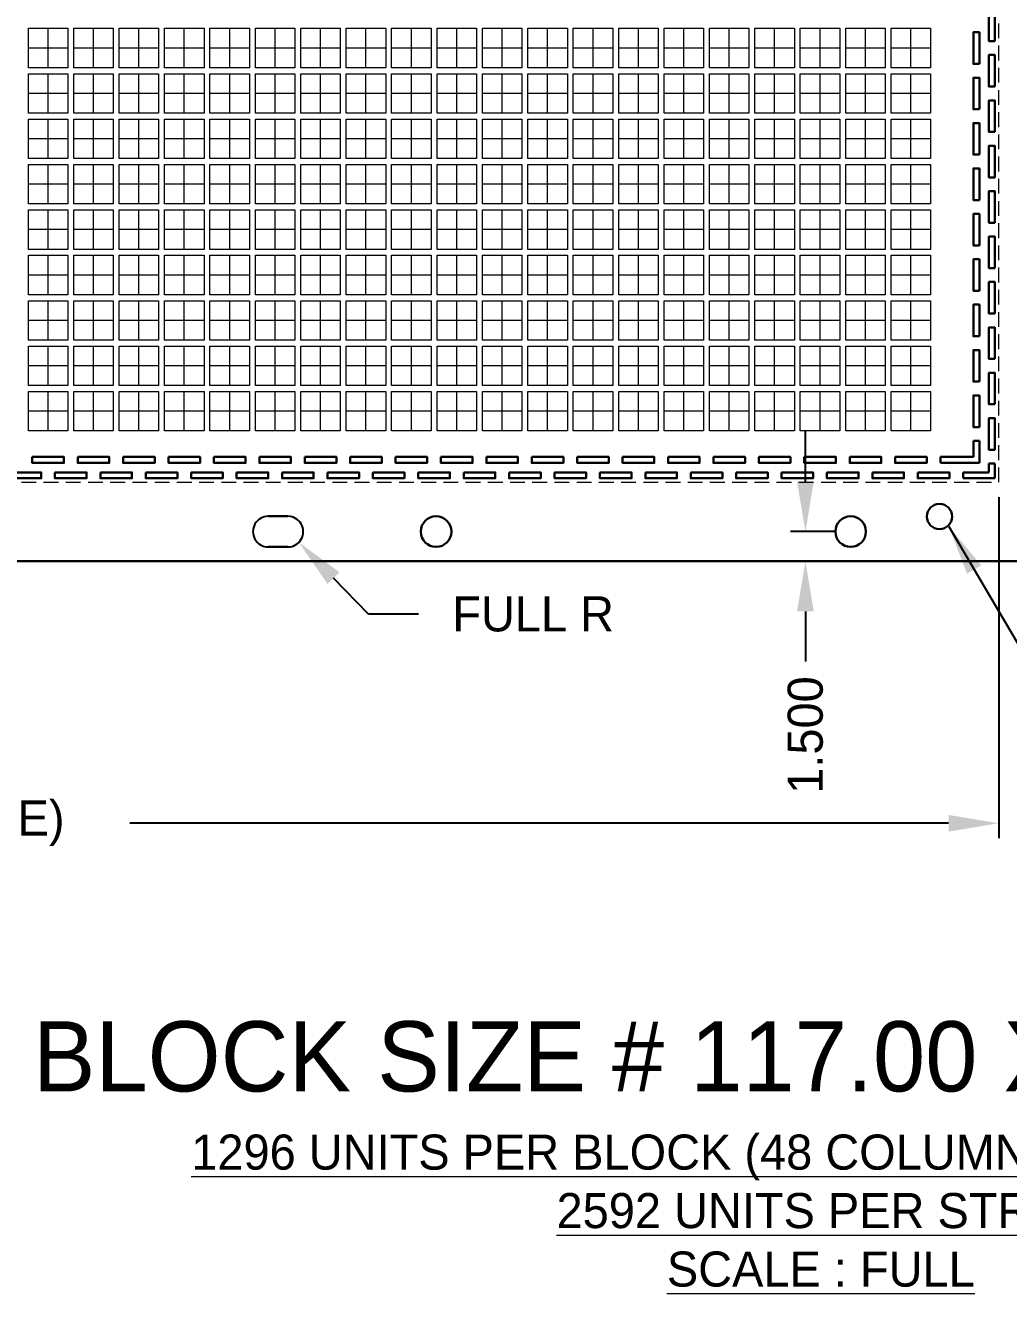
# Model space of a CAD drawing. Extents: x 421 to 684, y -247 to -113.
# Drawn here: x 502.1 to 551.9, y -246.9 to -182.6 of the extents above; entities that cross this region are included whole.
import ezdxf

# ---------------------------------------------------------------- set-up
doc = ezdxf.new("R2010")
doc.units = 0
doc.header["$LTSCALE"] = 3
doc.header["$MEASUREMENT"] = 0
for name, pattern in [('CENTER', [2, 1.25, -0.25, 0.25, -0.25]), ('HIDDEN', [0.375, 0.25, -0.125]), ('PHANTOM', [2.5, 1.25, -0.25, 0.25, -0.25, 0.25, -0.25])]:
    doc.linetypes.add(name, pattern=pattern)
doc.layers.add('5', color=90, linetype='Continuous')
for name, color, linetype, lineweight in [('CLIN', 1, 'CENTER', 15), ('DIM', 4, 'Continuous', 13), ('HIDN', 6, 'HIDDEN', 15), ('OBJ', 3, 'Continuous', 30), ('OBJ1', 7, 'Continuous', 30), ('PHANTOM', 5, 'PHANTOM', 15), ('TEXT', 2, 'Continuous', 20)]:
    doc.layers.add(name, color=color, linetype=linetype, lineweight=lineweight)
doc.dimstyles.new('3DEC X 1', dxfattribs={"dimtxt": 1.778, "dimasz": 2.54, "dimexe": 0.762, "dimexo": 0.762, "dimgap": 0.762, "dimtad": 0, "dimdec": 3, "dimzin": 0, "dimdsep": 46, "dimtxsty": 'Standard', "dimcen": 0, "dimadec": 0, "dimazin": 0, "dimtfac": 1, "dimtdec": 3, "dimtofl": 0, "dimtmove": 0, "dimatfit": 3, "dimfxl": 1, "dimtolj": 1, "dimtzin": 0, "dimarcsym": 0})
doc.dimstyles.new('3DEC X 1 DIA', dxfattribs={"dimtxt": 1.778, "dimasz": 2.54, "dimexe": 0.762, "dimexo": 0.762, "dimgap": 0.762, "dimtad": 0, "dimtoh": 1, "dimdec": 3, "dimzin": 0, "dimdsep": 46, "dimtxsty": 'Standard', "dimcen": 0, "dimadec": 0, "dimazin": 0, "dimtfac": 1, "dimtdec": 3, "dimtofl": 0, "dimtmove": 0, "dimatfit": 3, "dimfxl": 1, "dimtolj": 1, "dimtzin": 0, "dimarcsym": 0})

# ---------------------------------------------------------------- blocks, each defined once
blk = doc.blocks.new('*D14')
at = {"layer": 'Defpoints', "color": 0, "transparency": 16777216}
for p in [(980.465, -297.252), (978.175, -298.752), (980.465, -298.752)]:
    blk.add_point(p, dxfattribs=at)
at = {"layer": 'DIM', "color": 0, "lineweight": -2, "transparency": 16777216}
for p, q in [((978.175, -294.712), (978.175, -292.172)), ((979.703, -297.252), (977.413, -297.252)), ((979.703, -298.752), (977.413, -298.752)), ((978.175, -301.292), (978.175, -303.832))]:
    blk.add_line(p, q, dxfattribs=at)
at = {"layer": 'DIM', "color": 0, "transparency": 16777216}
for points in [[(977.751, -294.712), (978.598, -294.712), (978.175, -297.252)], [(977.751, -301.292), (978.598, -301.292), (978.175, -298.752)]]:
    blk.add_solid(points, dxfattribs=at)
at = {"layer": 'DIM', "color": 0, "transparency": 16777216, "insert": (978.175, -307.558), "char_height": 1.778, "attachment_point": 5, "rotation": 90}
blk.add_mtext('\\A1;1.500', dxfattribs=at)
blk = doc.blocks.new('*D15')
at = {"layer": 'Defpoints', "color": 0, "transparency": 16777216}
for p in [(951.966, -297.231), (952.506, -297.787)]:
    blk.add_point(p, dxfattribs=at)
at = {"layer": 'DIM', "color": 0, "lineweight": -2, "transparency": 16777216}
for p, q in [((956.044, -301.432), (954.275, -299.609)), ((958.584, -301.432), (956.044, -301.432))]:
    blk.add_line(p, q, dxfattribs=at)
at = {"layer": 'DIM', "color": 0, "transparency": 16777216}
blk.add_solid([(954.579, -299.315), (953.971, -299.904), (952.506, -297.787)], dxfattribs=at)
at = {"layer": 'DIM', "color": 0, "transparency": 16777216, "insert": (964.384, -301.432), "char_height": 1.778, "attachment_point": 5}
blk.add_mtext('\\A1;FULL R', dxfattribs=at)
blk = doc.blocks.new('*D18')
at = {"layer": 'Defpoints', "color": 0, "transparency": 16777216}
for p in [(870.965, -294.752), (987.965, -294.752), (987.965, -312.031)]:
    blk.add_point(p, dxfattribs=at)
at = {"layer": 'DIM', "color": 0, "lineweight": -2, "transparency": 16777216}
for p, q in [((870.965, -295.514), (870.965, -312.793)), ((987.965, -295.514), (987.965, -312.793)), ((873.505, -312.031), (912.5, -312.031)), ((985.425, -312.031), (943.954, -312.031))]:
    blk.add_line(p, q, dxfattribs=at)
at = {"layer": 'DIM', "color": 0, "transparency": 16777216}
for points in [[(873.505, -311.607), (873.505, -312.454), (870.965, -312.031)], [(985.425, -311.607), (985.425, -312.454), (987.965, -312.031)]]:
    blk.add_solid(points, dxfattribs=at)
at = {"layer": 'DIM', "color": 0, "transparency": 16777216, "insert": (928.227, -312.031), "char_height": 1.778, "attachment_point": 5}
blk.add_mtext('\\A1;117.000 (BLOCK SIZE)', dxfattribs=at)

msp = doc.modelspace()

# ---------------------------------------------------------------- linework, layer by layer
at = {"layer": '5'}
for centre, start, end in [((514.4129, -208.2671), 89.988554, 270.011446), ((515.4132, -208.2671), 269.988554, 90.011446)]:
    msp.add_arc(centre, 0.7749, start, end, dxfattribs=at)
at = {"layer": 'CLIN'}
for p, q in [((503.2626, -184.7671), (503.2626, -182.7671)), ((505.5626, -184.7671), (505.5626, -182.7671)), ((507.8626, -184.7671), (507.8626, -182.7671)), ((510.1626, -184.7671), (510.1626, -182.7671)), ((512.4626, -184.7671), (512.4626, -182.7671)), ((514.7626, -184.7671), (514.7626, -182.7671)), ((517.0626, -184.7671), (517.0626, -182.7671)), ((519.3626, -184.7671), (519.3626, -182.7671)), ((521.6626, -184.7671), (521.6626, -182.7671)), ((523.9626, -184.7671), (523.9626, -182.7671)), ((526.2626, -184.7671), (526.2626, -182.7671)), ((528.5626, -184.7671), (528.5626, -182.7671)), ((530.8626, -184.7671), (530.8626, -182.7671)), ((533.1626, -184.7671), (533.1626, -182.7671)), ((535.4626, -184.7671), (535.4626, -182.7671)), ((537.7626, -184.7671), (537.7626, -182.7671)), ((540.0626, -184.7671), (540.0626, -182.7671)), ((542.3626, -184.7671), (542.3626, -182.7671)), ((544.6626, -184.7671), (544.6626, -182.7671)), ((546.9626, -184.7671), (546.9626, -182.7671)), ((504.2626, -183.7671), (502.2626, -183.7671)), ((506.5626, -183.7671), (504.5626, -183.7671)), ((508.8626, -183.7671), (506.8626, -183.7671)), ((511.1626, -183.7671), (509.1626, -183.7671)), ((513.4626, -183.7671), (511.4626, -183.7671)), ((515.7626, -183.7671), (513.7626, -183.7671)), ((518.0626, -183.7671), (516.0626, -183.7671)), ((520.3626, -183.7671), (518.3626, -183.7671)), ((522.6626, -183.7671), (520.6626, -183.7671)), ((524.9626, -183.7671), (522.9626, -183.7671)), ((527.2626, -183.7671), (525.2626, -183.7671)), ((529.5626, -183.7671), (527.5626, -183.7671)), ((531.8626, -183.7671), (529.8626, -183.7671)), ((534.1626, -183.7671), (532.1626, -183.7671)), ((536.4626, -183.7671), (534.4626, -183.7671)), ((538.7626, -183.7671), (536.7626, -183.7671)), ((541.0626, -183.7671), (539.0626, -183.7671)), ((543.3626, -183.7671), (541.3626, -183.7671)), ((545.6626, -183.7671), (543.6626, -183.7671)), ((547.9626, -183.7671), (545.9626, -183.7671)), ((503.2626, -187.0671), (503.2626, -185.0671)), ((505.5626, -187.0671), (505.5626, -185.0671)), ((507.8626, -187.0671), (507.8626, -185.0671)), ((510.1626, -187.0671), (510.1626, -185.0671)), ((512.4626, -187.0671), (512.4626, -185.0671)), ((514.7626, -187.0671), (514.7626, -185.0671)), ((517.0626, -187.0671), (517.0626, -185.0671)), ((519.3626, -187.0671), (519.3626, -185.0671)), ((521.6626, -187.0671), (521.6626, -185.0671)), ((523.9626, -187.0671), (523.9626, -185.0671)), ((526.2626, -187.0671), (526.2626, -185.0671)), ((528.5626, -187.0671), (528.5626, -185.0671)), ((530.8626, -187.0671), (530.8626, -185.0671)), ((533.1626, -187.0671), (533.1626, -185.0671)), ((535.4626, -187.0671), (535.4626, -185.0671)), ((537.7626, -187.0671), (537.7626, -185.0671)), ((540.0626, -187.0671), (540.0626, -185.0671)), ((542.3626, -187.0671), (542.3626, -185.0671)), ((544.6626, -187.0671), (544.6626, -185.0671)), ((546.9626, -187.0671), (546.9626, -185.0671)), ((504.2626, -186.0671), (502.2626, -186.0671)), ((506.5626, -186.0671), (504.5626, -186.0671)), ((508.8626, -186.0671), (506.8626, -186.0671)), ((511.1626, -186.0671), (509.1626, -186.0671)), ((513.4626, -186.0671), (511.4626, -186.0671)), ((515.7626, -186.0671), (513.7626, -186.0671)), ((518.0626, -186.0671), (516.0626, -186.0671)), ((520.3626, -186.0671), (518.3626, -186.0671)), ((522.6626, -186.0671), (520.6626, -186.0671)), ((524.9626, -186.0671), (522.9626, -186.0671)), ((527.2626, -186.0671), (525.2626, -186.0671)), ((529.5626, -186.0671), (527.5626, -186.0671)), ((531.8626, -186.0671), (529.8626, -186.0671)), ((534.1626, -186.0671), (532.1626, -186.0671)), ((536.4626, -186.0671), (534.4626, -186.0671)), ((538.7626, -186.0671), (536.7626, -186.0671)), ((541.0626, -186.0671), (539.0626, -186.0671)), ((543.3626, -186.0671), (541.3626, -186.0671)), ((545.6626, -186.0671), (543.6626, -186.0671)), ((547.9626, -186.0671), (545.9626, -186.0671)), ((503.2626, -189.3671), (503.2626, -187.3671)), ((505.5626, -189.3671), (505.5626, -187.3671)), ((507.8626, -189.3671), (507.8626, -187.3671)), ((510.1626, -189.3671), (510.1626, -187.3671)), ((512.4626, -189.3671), (512.4626, -187.3671)), ((514.7626, -189.3671), (514.7626, -187.3671)), ((517.0626, -189.3671), (517.0626, -187.3671)), ((519.3626, -189.3671), (519.3626, -187.3671)), ((521.6626, -189.3671), (521.6626, -187.3671)), ((523.9626, -189.3671), (523.9626, -187.3671)), ((526.2626, -189.3671), (526.2626, -187.3671)), ((528.5626, -189.3671), (528.5626, -187.3671)), ((530.8626, -189.3671), (530.8626, -187.3671)), ((533.1626, -189.3671), (533.1626, -187.3671)), ((535.4626, -189.3671), (535.4626, -187.3671)), ((537.7626, -189.3671), (537.7626, -187.3671)), ((540.0626, -189.3671), (540.0626, -187.3671)), ((542.3626, -189.3671), (542.3626, -187.3671)), ((544.6626, -189.3671), (544.6626, -187.3671)), ((546.9626, -189.3671), (546.9626, -187.3671)), ((504.2626, -188.3671), (502.2626, -188.3671)), ((506.5626, -188.3671), (504.5626, -188.3671)), ((508.8626, -188.3671), (506.8626, -188.3671)), ((511.1626, -188.3671), (509.1626, -188.3671)), ((513.4626, -188.3671), (511.4626, -188.3671)), ((515.7626, -188.3671), (513.7626, -188.3671)), ((518.0626, -188.3671), (516.0626, -188.3671)), ((520.3626, -188.3671), (518.3626, -188.3671)), ((522.6626, -188.3671), (520.6626, -188.3671)), ((524.9626, -188.3671), (522.9626, -188.3671)), ((527.2626, -188.3671), (525.2626, -188.3671)), ((529.5626, -188.3671), (527.5626, -188.3671)), ((531.8626, -188.3671), (529.8626, -188.3671)), ((534.1626, -188.3671), (532.1626, -188.3671)), ((536.4626, -188.3671), (534.4626, -188.3671)), ((538.7626, -188.3671), (536.7626, -188.3671)), ((541.0626, -188.3671), (539.0626, -188.3671)), ((543.3626, -188.3671), (541.3626, -188.3671)), ((545.6626, -188.3671), (543.6626, -188.3671)), ((547.9626, -188.3671), (545.9626, -188.3671)), ((503.2626, -191.6671), (503.2626, -189.6671)), ((505.5626, -191.6671), (505.5626, -189.6671)), ((507.8626, -191.6671), (507.8626, -189.6671)), ((510.1626, -191.6671), (510.1626, -189.6671)), ((512.4626, -191.6671), (512.4626, -189.6671)), ((514.7626, -191.6671), (514.7626, -189.6671)), ((517.0626, -191.6671), (517.0626, -189.6671)), ((519.3626, -191.6671), (519.3626, -189.6671)), ((521.6626, -191.6671), (521.6626, -189.6671)), ((523.9626, -191.6671), (523.9626, -189.6671)), ((526.2626, -191.6671), (526.2626, -189.6671)), ((528.5626, -191.6671), (528.5626, -189.6671)), ((530.8626, -191.6671), (530.8626, -189.6671)), ((533.1626, -191.6671), (533.1626, -189.6671)), ((535.4626, -191.6671), (535.4626, -189.6671)), ((537.7626, -191.6671), (537.7626, -189.6671)), ((540.0626, -191.6671), (540.0626, -189.6671)), ((542.3626, -191.6671), (542.3626, -189.6671)), ((544.6626, -191.6671), (544.6626, -189.6671)), ((546.9626, -191.6671), (546.9626, -189.6671)), ((504.2626, -190.6671), (502.2626, -190.6671)), ((506.5626, -190.6671), (504.5626, -190.6671)), ((508.8626, -190.6671), (506.8626, -190.6671)), ((511.1626, -190.6671), (509.1626, -190.6671)), ((513.4626, -190.6671), (511.4626, -190.6671)), ((515.7626, -190.6671), (513.7626, -190.6671)), ((518.0626, -190.6671), (516.0626, -190.6671)), ((520.3626, -190.6671), (518.3626, -190.6671)), ((522.6626, -190.6671), (520.6626, -190.6671)), ((524.9626, -190.6671), (522.9626, -190.6671)), ((527.2626, -190.6671), (525.2626, -190.6671)), ((529.5626, -190.6671), (527.5626, -190.6671)), ((531.8626, -190.6671), (529.8626, -190.6671)), ((534.1626, -190.6671), (532.1626, -190.6671)), ((536.4626, -190.6671), (534.4626, -190.6671)), ((538.7626, -190.6671), (536.7626, -190.6671)), ((541.0626, -190.6671), (539.0626, -190.6671)), ((543.3626, -190.6671), (541.3626, -190.6671)), ((545.6626, -190.6671), (543.6626, -190.6671)), ((547.9626, -190.6671), (545.9626, -190.6671)), ((503.2626, -193.9671), (503.2626, -191.9671)), ((505.5626, -193.9671), (505.5626, -191.9671)), ((507.8626, -193.9671), (507.8626, -191.9671)), ((510.1626, -193.9671), (510.1626, -191.9671)), ((512.4626, -193.9671), (512.4626, -191.9671)), ((514.7626, -193.9671), (514.7626, -191.9671)), ((517.0626, -193.9671), (517.0626, -191.9671)), ((519.3626, -193.9671), (519.3626, -191.9671)), ((521.6626, -193.9671), (521.6626, -191.9671)), ((523.9626, -193.9671), (523.9626, -191.9671)), ((526.2626, -193.9671), (526.2626, -191.9671)), ((528.5626, -193.9671), (528.5626, -191.9671)), ((530.8626, -193.9671), (530.8626, -191.9671)), ((533.1626, -193.9671), (533.1626, -191.9671)), ((535.4626, -193.9671), (535.4626, -191.9671)), ((537.7626, -193.9671), (537.7626, -191.9671)), ((540.0626, -193.9671), (540.0626, -191.9671)), ((542.3626, -193.9671), (542.3626, -191.9671)), ((544.6626, -193.9671), (544.6626, -191.9671)), ((546.9626, -193.9671), (546.9626, -191.9671)), ((504.2626, -192.9671), (502.2626, -192.9671)), ((506.5626, -192.9671), (504.5626, -192.9671)), ((508.8626, -192.9671), (506.8626, -192.9671)), ((511.1626, -192.9671), (509.1626, -192.9671)), ((513.4626, -192.9671), (511.4626, -192.9671)), ((515.7626, -192.9671), (513.7626, -192.9671)), ((518.0626, -192.9671), (516.0626, -192.9671)), ((520.3626, -192.9671), (518.3626, -192.9671)), ((522.6626, -192.9671), (520.6626, -192.9671)), ((524.9626, -192.9671), (522.9626, -192.9671)), ((527.2626, -192.9671), (525.2626, -192.9671)), ((529.5626, -192.9671), (527.5626, -192.9671)), ((531.8626, -192.9671), (529.8626, -192.9671)), ((534.1626, -192.9671), (532.1626, -192.9671)), ((536.4626, -192.9671), (534.4626, -192.9671)), ((538.7626, -192.9671), (536.7626, -192.9671)), ((541.0626, -192.9671), (539.0626, -192.9671)), ((543.3626, -192.9671), (541.3626, -192.9671)), ((545.6626, -192.9671), (543.6626, -192.9671)), ((547.9626, -192.9671), (545.9626, -192.9671)), ((503.2626, -196.2671), (503.2626, -194.2671)), ((505.5626, -196.2671), (505.5626, -194.2671)), ((507.8626, -196.2671), (507.8626, -194.2671)), ((510.1626, -196.2671), (510.1626, -194.2671)), ((512.4626, -196.2671), (512.4626, -194.2671)), ((514.7626, -196.2671), (514.7626, -194.2671)), ((517.0626, -196.2671), (517.0626, -194.2671)), ((519.3626, -196.2671), (519.3626, -194.2671)), ((521.6626, -196.2671), (521.6626, -194.2671)), ((523.9626, -196.2671), (523.9626, -194.2671)), ((526.2626, -196.2671), (526.2626, -194.2671)), ((528.5626, -196.2671), (528.5626, -194.2671)), ((530.8626, -196.2671), (530.8626, -194.2671)), ((533.1626, -196.2671), (533.1626, -194.2671)), ((535.4626, -196.2671), (535.4626, -194.2671)), ((537.7626, -196.2671), (537.7626, -194.2671)), ((540.0626, -196.2671), (540.0626, -194.2671)), ((542.3626, -196.2671), (542.3626, -194.2671)), ((544.6626, -196.2671), (544.6626, -194.2671)), ((546.9626, -196.2671), (546.9626, -194.2671)), ((504.2626, -195.2671), (502.2626, -195.2671)), ((506.5626, -195.2671), (504.5626, -195.2671)), ((508.8626, -195.2671), (506.8626, -195.2671)), ((511.1626, -195.2671), (509.1626, -195.2671)), ((513.4626, -195.2671), (511.4626, -195.2671)), ((515.7626, -195.2671), (513.7626, -195.2671)), ((518.0626, -195.2671), (516.0626, -195.2671)), ((520.3626, -195.2671), (518.3626, -195.2671)), ((522.6626, -195.2671), (520.6626, -195.2671)), ((524.9626, -195.2671), (522.9626, -195.2671)), ((527.2626, -195.2671), (525.2626, -195.2671)), ((529.5626, -195.2671), (527.5626, -195.2671)), ((531.8626, -195.2671), (529.8626, -195.2671)), ((534.1626, -195.2671), (532.1626, -195.2671)), ((536.4626, -195.2671), (534.4626, -195.2671)), ((538.7626, -195.2671), (536.7626, -195.2671)), ((541.0626, -195.2671), (539.0626, -195.2671)), ((543.3626, -195.2671), (541.3626, -195.2671)), ((545.6626, -195.2671), (543.6626, -195.2671)), ((547.9626, -195.2671), (545.9626, -195.2671)), ((503.2626, -198.5671), (503.2626, -196.5671)), ((505.5626, -198.5671), (505.5626, -196.5671)), ((507.8626, -198.5671), (507.8626, -196.5671)), ((510.1626, -198.5671), (510.1626, -196.5671)), ((512.4626, -198.5671), (512.4626, -196.5671)), ((514.7626, -198.5671), (514.7626, -196.5671)), ((517.0626, -198.5671), (517.0626, -196.5671)), ((519.3626, -198.5671), (519.3626, -196.5671)), ((521.6626, -198.5671), (521.6626, -196.5671)), ((523.9626, -198.5671), (523.9626, -196.5671)), ((526.2626, -198.5671), (526.2626, -196.5671)), ((528.5626, -198.5671), (528.5626, -196.5671)), ((530.8626, -198.5671), (530.8626, -196.5671)), ((533.1626, -198.5671), (533.1626, -196.5671)), ((535.4626, -198.5671), (535.4626, -196.5671)), ((537.7626, -198.5671), (537.7626, -196.5671)), ((540.0626, -198.5671), (540.0626, -196.5671)), ((542.3626, -198.5671), (542.3626, -196.5671)), ((544.6626, -198.5671), (544.6626, -196.5671)), ((546.9626, -198.5671), (546.9626, -196.5671)), ((504.2626, -197.5671), (502.2626, -197.5671)), ((506.5626, -197.5671), (504.5626, -197.5671)), ((508.8626, -197.5671), (506.8626, -197.5671)), ((511.1626, -197.5671), (509.1626, -197.5671)), ((513.4626, -197.5671), (511.4626, -197.5671)), ((515.7626, -197.5671), (513.7626, -197.5671)), ((518.0626, -197.5671), (516.0626, -197.5671)), ((520.3626, -197.5671), (518.3626, -197.5671)), ((522.6626, -197.5671), (520.6626, -197.5671)), ((524.9626, -197.5671), (522.9626, -197.5671)), ((527.2626, -197.5671), (525.2626, -197.5671)), ((529.5626, -197.5671), (527.5626, -197.5671)), ((531.8626, -197.5671), (529.8626, -197.5671)), ((534.1626, -197.5671), (532.1626, -197.5671)), ((536.4626, -197.5671), (534.4626, -197.5671)), ((538.7626, -197.5671), (536.7626, -197.5671)), ((541.0626, -197.5671), (539.0626, -197.5671)), ((543.3626, -197.5671), (541.3626, -197.5671)), ((545.6626, -197.5671), (543.6626, -197.5671)), ((547.9626, -197.5671), (545.9626, -197.5671)), ((503.2626, -200.8671), (503.2626, -198.8671)), ((505.5626, -200.8671), (505.5626, -198.8671)), ((507.8626, -200.8671), (507.8626, -198.8671)), ((510.1626, -200.8671), (510.1626, -198.8671)), ((512.4626, -200.8671), (512.4626, -198.8671)), ((514.7626, -200.8671), (514.7626, -198.8671)), ((517.0626, -200.8671), (517.0626, -198.8671)), ((519.3626, -200.8671), (519.3626, -198.8671)), ((521.6626, -200.8671), (521.6626, -198.8671)), ((523.9626, -200.8671), (523.9626, -198.8671)), ((526.2626, -200.8671), (526.2626, -198.8671)), ((528.5626, -200.8671), (528.5626, -198.8671)), ((530.8626, -200.8671), (530.8626, -198.8671)), ((533.1626, -200.8671), (533.1626, -198.8671)), ((535.4626, -200.8671), (535.4626, -198.8671)), ((537.7626, -200.8671), (537.7626, -198.8671)), ((540.0626, -200.8671), (540.0626, -198.8671)), ((542.3626, -200.8671), (542.3626, -198.8671)), ((544.6626, -200.8671), (544.6626, -198.8671)), ((546.9626, -200.8671), (546.9626, -198.8671)), ((504.2626, -199.8671), (502.2626, -199.8671)), ((506.5626, -199.8671), (504.5626, -199.8671)), ((508.8626, -199.8671), (506.8626, -199.8671)), ((511.1626, -199.8671), (509.1626, -199.8671)), ((513.4626, -199.8671), (511.4626, -199.8671)), ((515.7626, -199.8671), (513.7626, -199.8671)), ((518.0626, -199.8671), (516.0626, -199.8671)), ((520.3626, -199.8671), (518.3626, -199.8671)), ((522.6626, -199.8671), (520.6626, -199.8671)), ((524.9626, -199.8671), (522.9626, -199.8671)), ((527.2626, -199.8671), (525.2626, -199.8671)), ((529.5626, -199.8671), (527.5626, -199.8671)), ((531.8626, -199.8671), (529.8626, -199.8671)), ((534.1626, -199.8671), (532.1626, -199.8671)), ((536.4626, -199.8671), (534.4626, -199.8671)), ((538.7626, -199.8671), (536.7626, -199.8671)), ((541.0626, -199.8671), (539.0626, -199.8671)), ((543.3626, -199.8671), (541.3626, -199.8671)), ((545.6626, -199.8671), (543.6626, -199.8671)), ((547.9626, -199.8671), (545.9626, -199.8671)), ((503.2626, -203.1671), (503.2626, -201.1671)), ((505.5626, -203.1671), (505.5626, -201.1671)), ((507.8626, -203.1671), (507.8626, -201.1671)), ((510.1626, -203.1671), (510.1626, -201.1671)), ((512.4626, -203.1671), (512.4626, -201.1671)), ((514.7626, -203.1671), (514.7626, -201.1671)), ((517.0626, -203.1671), (517.0626, -201.1671)), ((519.3626, -203.1671), (519.3626, -201.1671)), ((521.6626, -203.1671), (521.6626, -201.1671)), ((523.9626, -203.1671), (523.9626, -201.1671)), ((526.2626, -203.1671), (526.2626, -201.1671)), ((528.5626, -203.1671), (528.5626, -201.1671)), ((530.8626, -203.1671), (530.8626, -201.1671)), ((533.1626, -203.1671), (533.1626, -201.1671)), ((535.4626, -203.1671), (535.4626, -201.1671)), ((537.7626, -203.1671), (537.7626, -201.1671)), ((540.0626, -203.1671), (540.0626, -201.1671)), ((542.3626, -203.1671), (542.3626, -201.1671)), ((544.6626, -203.1671), (544.6626, -201.1671)), ((546.9626, -203.1671), (546.9626, -201.1671)), ((504.2626, -202.1671), (502.2626, -202.1671)), ((506.5626, -202.1671), (504.5626, -202.1671)), ((508.8626, -202.1671), (506.8626, -202.1671)), ((511.1626, -202.1671), (509.1626, -202.1671)), ((513.4626, -202.1671), (511.4626, -202.1671)), ((515.7626, -202.1671), (513.7626, -202.1671)), ((518.0626, -202.1671), (516.0626, -202.1671)), ((520.3626, -202.1671), (518.3626, -202.1671)), ((522.6626, -202.1671), (520.6626, -202.1671)), ((524.9626, -202.1671), (522.9626, -202.1671)), ((527.2626, -202.1671), (525.2626, -202.1671)), ((529.5626, -202.1671), (527.5626, -202.1671)), ((531.8626, -202.1671), (529.8626, -202.1671)), ((534.1626, -202.1671), (532.1626, -202.1671)), ((536.4626, -202.1671), (534.4626, -202.1671)), ((538.7626, -202.1671), (536.7626, -202.1671)), ((541.0626, -202.1671), (539.0626, -202.1671)), ((543.3626, -202.1671), (541.3626, -202.1671)), ((545.6626, -202.1671), (543.6626, -202.1671)), ((547.9626, -202.1671), (545.9626, -202.1671))]:
    msp.add_line(p, q, dxfattribs=at)
at = {"layer": 'HIDN'}
msp.add_lwpolyline([(551.4126, -138.7671), (434.4126, -138.7671), (434.4126, -205.7671), (551.4126, -205.7671)], close=True, dxfattribs=at)
at = {"layer": 'OBJ'}
for p, q in [((514.4131, -207.4921), (515.4131, -207.4921)), ((514.4131, -209.0421), (515.4131, -209.042)), ((670.9126, -209.7671), (434.9126, -209.7671))]:
    msp.add_line(p, q, dxfattribs=at)
for centre, radius in [((548.4126, -207.5021), 0.635), ((522.9126, -208.2671), 0.775), ((543.9126, -208.2671), 0.775)]:
    msp.add_circle(centre, radius, dxfattribs=at)
at = {"layer": 'OBJ1'}
for p, q in [((550.1306, -204.4851), (550.1306, -203.6671)), ((550.1306, -203.6671), (550.4306, -203.6671)), ((550.4306, -203.6671), (550.4306, -204.7851)), ((548.4626, -204.4851), (550.1306, -204.4851)), ((548.4626, -204.7851), (548.4626, -204.4851)), ((550.4306, -204.7851), (548.4626, -204.7851)), ((550.9126, -205.2671), (550.9126, -204.8171)), ((550.9126, -204.8171), (551.2126, -204.8171)), ((551.2126, -204.8171), (551.2126, -205.5671)), ((549.6126, -205.2671), (550.9126, -205.2671)), ((549.6126, -205.5671), (549.6126, -205.2671)), ((551.2126, -205.5671), (549.6126, -205.5671))]:
    msp.add_line(p, q, dxfattribs=at)
for points in [[(551.2126, -183.4171), (550.9126, -183.4171), (550.9126, -181.8171), (551.2126, -181.8171)], [(550.4306, -184.5671), (550.1306, -184.5671), (550.1306, -182.9671), (550.4306, -182.9671)], [(551.2126, -185.7171), (550.9126, -185.7171), (550.9126, -184.1171), (551.2126, -184.1171)], [(550.4306, -186.8671), (550.1306, -186.8671), (550.1306, -185.2671), (550.4306, -185.2671)], [(551.2126, -188.0171), (550.9126, -188.0171), (550.9126, -186.4171), (551.2126, -186.4171)], [(550.4306, -189.1671), (550.1306, -189.1671), (550.1306, -187.5671), (550.4306, -187.5671)], [(551.2126, -190.3171), (550.9126, -190.3171), (550.9126, -188.7171), (551.2126, -188.7171)], [(550.4306, -191.4671), (550.1306, -191.4671), (550.1306, -189.8671), (550.4306, -189.8671)], [(551.2126, -192.6171), (550.9126, -192.6171), (550.9126, -191.0171), (551.2126, -191.0171)], [(550.4306, -193.7671), (550.1306, -193.7671), (550.1306, -192.1671), (550.4306, -192.1671)], [(551.2126, -194.9171), (550.9126, -194.9171), (550.9126, -193.3171), (551.2126, -193.3171)], [(550.4306, -196.0671), (550.1306, -196.0671), (550.1306, -194.4671), (550.4306, -194.4671)], [(551.2126, -197.2171), (550.9126, -197.2171), (550.9126, -195.6171), (551.2126, -195.6171)], [(550.4306, -198.3671), (550.1306, -198.3671), (550.1306, -196.7671), (550.4306, -196.7671)], [(551.2126, -199.5171), (550.9126, -199.5171), (550.9126, -197.9171), (551.2126, -197.9171)], [(550.4306, -200.6671), (550.1306, -200.6671), (550.1306, -199.0671), (550.4306, -199.0671)], [(551.2126, -201.8171), (550.9126, -201.8171), (550.9126, -200.2171), (551.2126, -200.2171)], [(550.4306, -202.9671), (550.1306, -202.9671), (550.1306, -201.3671), (550.4306, -201.3671)], [(551.2126, -204.1171), (550.9126, -204.1171), (550.9126, -202.5171), (551.2126, -202.5171)], [(502.4626, -204.4851), (504.0626, -204.4851), (504.0626, -204.7851), (502.4626, -204.7851)], [(504.7626, -204.4851), (506.3626, -204.4851), (506.3626, -204.7851), (504.7626, -204.7851)], [(507.0626, -204.4851), (508.6626, -204.4851), (508.6626, -204.7851), (507.0626, -204.7851)], [(509.3626, -204.4851), (510.9626, -204.4851), (510.9626, -204.7851), (509.3626, -204.7851)], [(511.6626, -204.4851), (513.2626, -204.4851), (513.2626, -204.7851), (511.6626, -204.7851)], [(513.9626, -204.4851), (515.5626, -204.4851), (515.5626, -204.7851), (513.9626, -204.7851)], [(516.2626, -204.4851), (517.8626, -204.4851), (517.8626, -204.7851), (516.2626, -204.7851)], [(518.5626, -204.4851), (520.1626, -204.4851), (520.1626, -204.7851), (518.5626, -204.7851)], [(520.8626, -204.4851), (522.4626, -204.4851), (522.4626, -204.7851), (520.8626, -204.7851)], [(523.1626, -204.4851), (524.7626, -204.4851), (524.7626, -204.7851), (523.1626, -204.7851)], [(525.4626, -204.4851), (527.0626, -204.4851), (527.0626, -204.7851), (525.4626, -204.7851)], [(527.7626, -204.4851), (529.3626, -204.4851), (529.3626, -204.7851), (527.7626, -204.7851)], [(530.0626, -204.4851), (531.6626, -204.4851), (531.6626, -204.7851), (530.0626, -204.7851)], [(532.3626, -204.4851), (533.9626, -204.4851), (533.9626, -204.7851), (532.3626, -204.7851)], [(534.6626, -204.4851), (536.2626, -204.4851), (536.2626, -204.7851), (534.6626, -204.7851)], [(536.9626, -204.4851), (538.5626, -204.4851), (538.5626, -204.7851), (536.9626, -204.7851)], [(539.2626, -204.4851), (540.8626, -204.4851), (540.8626, -204.7851), (539.2626, -204.7851)], [(541.5626, -204.4851), (543.1626, -204.4851), (543.1626, -204.7851), (541.5626, -204.7851)], [(543.8626, -204.4851), (545.4626, -204.4851), (545.4626, -204.7851), (543.8626, -204.7851)], [(546.1626, -204.4851), (547.7626, -204.4851), (547.7626, -204.7851), (546.1626, -204.7851)], [(501.3126, -205.2671), (502.9126, -205.2671), (502.9126, -205.5671), (501.3126, -205.5671)], [(503.6126, -205.2671), (505.2126, -205.2671), (505.2126, -205.5671), (503.6126, -205.5671)], [(505.9126, -205.2671), (507.5126, -205.2671), (507.5126, -205.5671), (505.9126, -205.5671)], [(508.2126, -205.2671), (509.8126, -205.2671), (509.8126, -205.5671), (508.2126, -205.5671)], [(510.5126, -205.2671), (512.1126, -205.2671), (512.1126, -205.5671), (510.5126, -205.5671)], [(512.8126, -205.2671), (514.4126, -205.2671), (514.4126, -205.5671), (512.8126, -205.5671)], [(515.1126, -205.2671), (516.7126, -205.2671), (516.7126, -205.5671), (515.1126, -205.5671)], [(517.4126, -205.2671), (519.0126, -205.2671), (519.0126, -205.5671), (517.4126, -205.5671)], [(519.7126, -205.2671), (521.3126, -205.2671), (521.3126, -205.5671), (519.7126, -205.5671)], [(522.0126, -205.2671), (523.6126, -205.2671), (523.6126, -205.5671), (522.0126, -205.5671)], [(524.3126, -205.2671), (525.9126, -205.2671), (525.9126, -205.5671), (524.3126, -205.5671)], [(526.6126, -205.2671), (528.2126, -205.2671), (528.2126, -205.5671), (526.6126, -205.5671)], [(528.9126, -205.2671), (530.5126, -205.2671), (530.5126, -205.5671), (528.9126, -205.5671)], [(531.2126, -205.2671), (532.8126, -205.2671), (532.8126, -205.5671), (531.2126, -205.5671)], [(533.5126, -205.2671), (535.1126, -205.2671), (535.1126, -205.5671), (533.5126, -205.5671)], [(535.8126, -205.2671), (537.4126, -205.2671), (537.4126, -205.5671), (535.8126, -205.5671)], [(538.1126, -205.2671), (539.7126, -205.2671), (539.7126, -205.5671), (538.1126, -205.5671)], [(540.4126, -205.2671), (542.0126, -205.2671), (542.0126, -205.5671), (540.4126, -205.5671)], [(542.7126, -205.2671), (544.3126, -205.2671), (544.3126, -205.5671), (542.7126, -205.5671)], [(545.0126, -205.2671), (546.6126, -205.2671), (546.6126, -205.5671), (545.0126, -205.5671)], [(547.3126, -205.2671), (548.9126, -205.2671), (548.9126, -205.5671), (547.3126, -205.5671)]]:
    msp.add_lwpolyline(points, close=True, dxfattribs=at)
at = {"layer": 'PHANTOM'}
for points in [[(504.2626, -184.7671), (502.2626, -184.7671), (502.2626, -182.7671), (504.2626, -182.7671)], [(506.5626, -184.7671), (504.5626, -184.7671), (504.5626, -182.7671), (506.5626, -182.7671)], [(508.8626, -184.7671), (506.8626, -184.7671), (506.8626, -182.7671), (508.8626, -182.7671)], [(511.1626, -184.7671), (509.1626, -184.7671), (509.1626, -182.7671), (511.1626, -182.7671)], [(513.4626, -184.7671), (511.4626, -184.7671), (511.4626, -182.7671), (513.4626, -182.7671)], [(515.7626, -184.7671), (513.7626, -184.7671), (513.7626, -182.7671), (515.7626, -182.7671)], [(518.0626, -184.7671), (516.0626, -184.7671), (516.0626, -182.7671), (518.0626, -182.7671)], [(520.3626, -184.7671), (518.3626, -184.7671), (518.3626, -182.7671), (520.3626, -182.7671)], [(522.6626, -184.7671), (520.6626, -184.7671), (520.6626, -182.7671), (522.6626, -182.7671)], [(524.9626, -184.7671), (522.9626, -184.7671), (522.9626, -182.7671), (524.9626, -182.7671)], [(527.2626, -184.7671), (525.2626, -184.7671), (525.2626, -182.7671), (527.2626, -182.7671)], [(529.5626, -184.7671), (527.5626, -184.7671), (527.5626, -182.7671), (529.5626, -182.7671)], [(531.8626, -184.7671), (529.8626, -184.7671), (529.8626, -182.7671), (531.8626, -182.7671)], [(534.1626, -184.7671), (532.1626, -184.7671), (532.1626, -182.7671), (534.1626, -182.7671)], [(536.4626, -184.7671), (534.4626, -184.7671), (534.4626, -182.7671), (536.4626, -182.7671)], [(538.7626, -184.7671), (536.7626, -184.7671), (536.7626, -182.7671), (538.7626, -182.7671)], [(541.0626, -184.7671), (539.0626, -184.7671), (539.0626, -182.7671), (541.0626, -182.7671)], [(543.3626, -184.7671), (541.3626, -184.7671), (541.3626, -182.7671), (543.3626, -182.7671)], [(545.6626, -184.7671), (543.6626, -184.7671), (543.6626, -182.7671), (545.6626, -182.7671)], [(547.9626, -184.7671), (545.9626, -184.7671), (545.9626, -182.7671), (547.9626, -182.7671)], [(504.2626, -187.0671), (502.2626, -187.0671), (502.2626, -185.0671), (504.2626, -185.0671)], [(506.5626, -187.0671), (504.5626, -187.0671), (504.5626, -185.0671), (506.5626, -185.0671)], [(508.8626, -187.0671), (506.8626, -187.0671), (506.8626, -185.0671), (508.8626, -185.0671)], [(511.1626, -187.0671), (509.1626, -187.0671), (509.1626, -185.0671), (511.1626, -185.0671)], [(513.4626, -187.0671), (511.4626, -187.0671), (511.4626, -185.0671), (513.4626, -185.0671)], [(515.7626, -187.0671), (513.7626, -187.0671), (513.7626, -185.0671), (515.7626, -185.0671)], [(518.0626, -187.0671), (516.0626, -187.0671), (516.0626, -185.0671), (518.0626, -185.0671)], [(520.3626, -187.0671), (518.3626, -187.0671), (518.3626, -185.0671), (520.3626, -185.0671)], [(522.6626, -187.0671), (520.6626, -187.0671), (520.6626, -185.0671), (522.6626, -185.0671)], [(524.9626, -187.0671), (522.9626, -187.0671), (522.9626, -185.0671), (524.9626, -185.0671)], [(527.2626, -187.0671), (525.2626, -187.0671), (525.2626, -185.0671), (527.2626, -185.0671)], [(529.5626, -187.0671), (527.5626, -187.0671), (527.5626, -185.0671), (529.5626, -185.0671)], [(531.8626, -187.0671), (529.8626, -187.0671), (529.8626, -185.0671), (531.8626, -185.0671)], [(534.1626, -187.0671), (532.1626, -187.0671), (532.1626, -185.0671), (534.1626, -185.0671)], [(536.4626, -187.0671), (534.4626, -187.0671), (534.4626, -185.0671), (536.4626, -185.0671)], [(538.7626, -187.0671), (536.7626, -187.0671), (536.7626, -185.0671), (538.7626, -185.0671)], [(541.0626, -187.0671), (539.0626, -187.0671), (539.0626, -185.0671), (541.0626, -185.0671)], [(543.3626, -187.0671), (541.3626, -187.0671), (541.3626, -185.0671), (543.3626, -185.0671)], [(545.6626, -187.0671), (543.6626, -187.0671), (543.6626, -185.0671), (545.6626, -185.0671)], [(547.9626, -187.0671), (545.9626, -187.0671), (545.9626, -185.0671), (547.9626, -185.0671)], [(504.2626, -189.3671), (502.2626, -189.3671), (502.2626, -187.3671), (504.2626, -187.3671)], [(506.5626, -189.3671), (504.5626, -189.3671), (504.5626, -187.3671), (506.5626, -187.3671)], [(508.8626, -189.3671), (506.8626, -189.3671), (506.8626, -187.3671), (508.8626, -187.3671)], [(511.1626, -189.3671), (509.1626, -189.3671), (509.1626, -187.3671), (511.1626, -187.3671)], [(513.4626, -189.3671), (511.4626, -189.3671), (511.4626, -187.3671), (513.4626, -187.3671)], [(515.7626, -189.3671), (513.7626, -189.3671), (513.7626, -187.3671), (515.7626, -187.3671)], [(518.0626, -189.3671), (516.0626, -189.3671), (516.0626, -187.3671), (518.0626, -187.3671)], [(520.3626, -189.3671), (518.3626, -189.3671), (518.3626, -187.3671), (520.3626, -187.3671)], [(522.6626, -189.3671), (520.6626, -189.3671), (520.6626, -187.3671), (522.6626, -187.3671)], [(524.9626, -189.3671), (522.9626, -189.3671), (522.9626, -187.3671), (524.9626, -187.3671)], [(527.2626, -189.3671), (525.2626, -189.3671), (525.2626, -187.3671), (527.2626, -187.3671)], [(529.5626, -189.3671), (527.5626, -189.3671), (527.5626, -187.3671), (529.5626, -187.3671)], [(531.8626, -189.3671), (529.8626, -189.3671), (529.8626, -187.3671), (531.8626, -187.3671)], [(534.1626, -189.3671), (532.1626, -189.3671), (532.1626, -187.3671), (534.1626, -187.3671)], [(536.4626, -189.3671), (534.4626, -189.3671), (534.4626, -187.3671), (536.4626, -187.3671)], [(538.7626, -189.3671), (536.7626, -189.3671), (536.7626, -187.3671), (538.7626, -187.3671)], [(541.0626, -189.3671), (539.0626, -189.3671), (539.0626, -187.3671), (541.0626, -187.3671)], [(543.3626, -189.3671), (541.3626, -189.3671), (541.3626, -187.3671), (543.3626, -187.3671)], [(545.6626, -189.3671), (543.6626, -189.3671), (543.6626, -187.3671), (545.6626, -187.3671)], [(547.9626, -189.3671), (545.9626, -189.3671), (545.9626, -187.3671), (547.9626, -187.3671)], [(504.2626, -191.6671), (502.2626, -191.6671), (502.2626, -189.6671), (504.2626, -189.6671)], [(506.5626, -191.6671), (504.5626, -191.6671), (504.5626, -189.6671), (506.5626, -189.6671)], [(508.8626, -191.6671), (506.8626, -191.6671), (506.8626, -189.6671), (508.8626, -189.6671)], [(511.1626, -191.6671), (509.1626, -191.6671), (509.1626, -189.6671), (511.1626, -189.6671)], [(513.4626, -191.6671), (511.4626, -191.6671), (511.4626, -189.6671), (513.4626, -189.6671)], [(515.7626, -191.6671), (513.7626, -191.6671), (513.7626, -189.6671), (515.7626, -189.6671)], [(518.0626, -191.6671), (516.0626, -191.6671), (516.0626, -189.6671), (518.0626, -189.6671)], [(520.3626, -191.6671), (518.3626, -191.6671), (518.3626, -189.6671), (520.3626, -189.6671)], [(522.6626, -191.6671), (520.6626, -191.6671), (520.6626, -189.6671), (522.6626, -189.6671)], [(524.9626, -191.6671), (522.9626, -191.6671), (522.9626, -189.6671), (524.9626, -189.6671)], [(527.2626, -191.6671), (525.2626, -191.6671), (525.2626, -189.6671), (527.2626, -189.6671)], [(529.5626, -191.6671), (527.5626, -191.6671), (527.5626, -189.6671), (529.5626, -189.6671)], [(531.8626, -191.6671), (529.8626, -191.6671), (529.8626, -189.6671), (531.8626, -189.6671)], [(534.1626, -191.6671), (532.1626, -191.6671), (532.1626, -189.6671), (534.1626, -189.6671)], [(536.4626, -191.6671), (534.4626, -191.6671), (534.4626, -189.6671), (536.4626, -189.6671)], [(538.7626, -191.6671), (536.7626, -191.6671), (536.7626, -189.6671), (538.7626, -189.6671)], [(541.0626, -191.6671), (539.0626, -191.6671), (539.0626, -189.6671), (541.0626, -189.6671)], [(543.3626, -191.6671), (541.3626, -191.6671), (541.3626, -189.6671), (543.3626, -189.6671)], [(545.6626, -191.6671), (543.6626, -191.6671), (543.6626, -189.6671), (545.6626, -189.6671)], [(547.9626, -191.6671), (545.9626, -191.6671), (545.9626, -189.6671), (547.9626, -189.6671)], [(504.2626, -193.9671), (502.2626, -193.9671), (502.2626, -191.9671), (504.2626, -191.9671)], [(506.5626, -193.9671), (504.5626, -193.9671), (504.5626, -191.9671), (506.5626, -191.9671)], [(508.8626, -193.9671), (506.8626, -193.9671), (506.8626, -191.9671), (508.8626, -191.9671)], [(511.1626, -193.9671), (509.1626, -193.9671), (509.1626, -191.9671), (511.1626, -191.9671)], [(513.4626, -193.9671), (511.4626, -193.9671), (511.4626, -191.9671), (513.4626, -191.9671)], [(515.7626, -193.9671), (513.7626, -193.9671), (513.7626, -191.9671), (515.7626, -191.9671)], [(518.0626, -193.9671), (516.0626, -193.9671), (516.0626, -191.9671), (518.0626, -191.9671)], [(520.3626, -193.9671), (518.3626, -193.9671), (518.3626, -191.9671), (520.3626, -191.9671)], [(522.6626, -193.9671), (520.6626, -193.9671), (520.6626, -191.9671), (522.6626, -191.9671)], [(524.9626, -193.9671), (522.9626, -193.9671), (522.9626, -191.9671), (524.9626, -191.9671)], [(527.2626, -193.9671), (525.2626, -193.9671), (525.2626, -191.9671), (527.2626, -191.9671)], [(529.5626, -193.9671), (527.5626, -193.9671), (527.5626, -191.9671), (529.5626, -191.9671)], [(531.8626, -193.9671), (529.8626, -193.9671), (529.8626, -191.9671), (531.8626, -191.9671)], [(534.1626, -193.9671), (532.1626, -193.9671), (532.1626, -191.9671), (534.1626, -191.9671)], [(536.4626, -193.9671), (534.4626, -193.9671), (534.4626, -191.9671), (536.4626, -191.9671)], [(538.7626, -193.9671), (536.7626, -193.9671), (536.7626, -191.9671), (538.7626, -191.9671)], [(541.0626, -193.9671), (539.0626, -193.9671), (539.0626, -191.9671), (541.0626, -191.9671)], [(543.3626, -193.9671), (541.3626, -193.9671), (541.3626, -191.9671), (543.3626, -191.9671)], [(545.6626, -193.9671), (543.6626, -193.9671), (543.6626, -191.9671), (545.6626, -191.9671)], [(547.9626, -193.9671), (545.9626, -193.9671), (545.9626, -191.9671), (547.9626, -191.9671)], [(504.2626, -196.2671), (502.2626, -196.2671), (502.2626, -194.2671), (504.2626, -194.2671)], [(506.5626, -196.2671), (504.5626, -196.2671), (504.5626, -194.2671), (506.5626, -194.2671)], [(508.8626, -196.2671), (506.8626, -196.2671), (506.8626, -194.2671), (508.8626, -194.2671)], [(511.1626, -196.2671), (509.1626, -196.2671), (509.1626, -194.2671), (511.1626, -194.2671)], [(513.4626, -196.2671), (511.4626, -196.2671), (511.4626, -194.2671), (513.4626, -194.2671)], [(515.7626, -196.2671), (513.7626, -196.2671), (513.7626, -194.2671), (515.7626, -194.2671)], [(518.0626, -196.2671), (516.0626, -196.2671), (516.0626, -194.2671), (518.0626, -194.2671)], [(520.3626, -196.2671), (518.3626, -196.2671), (518.3626, -194.2671), (520.3626, -194.2671)], [(522.6626, -196.2671), (520.6626, -196.2671), (520.6626, -194.2671), (522.6626, -194.2671)], [(524.9626, -196.2671), (522.9626, -196.2671), (522.9626, -194.2671), (524.9626, -194.2671)], [(527.2626, -196.2671), (525.2626, -196.2671), (525.2626, -194.2671), (527.2626, -194.2671)], [(529.5626, -196.2671), (527.5626, -196.2671), (527.5626, -194.2671), (529.5626, -194.2671)], [(531.8626, -196.2671), (529.8626, -196.2671), (529.8626, -194.2671), (531.8626, -194.2671)], [(534.1626, -196.2671), (532.1626, -196.2671), (532.1626, -194.2671), (534.1626, -194.2671)], [(536.4626, -196.2671), (534.4626, -196.2671), (534.4626, -194.2671), (536.4626, -194.2671)], [(538.7626, -196.2671), (536.7626, -196.2671), (536.7626, -194.2671), (538.7626, -194.2671)], [(541.0626, -196.2671), (539.0626, -196.2671), (539.0626, -194.2671), (541.0626, -194.2671)], [(543.3626, -196.2671), (541.3626, -196.2671), (541.3626, -194.2671), (543.3626, -194.2671)], [(545.6626, -196.2671), (543.6626, -196.2671), (543.6626, -194.2671), (545.6626, -194.2671)], [(547.9626, -196.2671), (545.9626, -196.2671), (545.9626, -194.2671), (547.9626, -194.2671)], [(504.2626, -198.5671), (502.2626, -198.5671), (502.2626, -196.5671), (504.2626, -196.5671)], [(506.5626, -198.5671), (504.5626, -198.5671), (504.5626, -196.5671), (506.5626, -196.5671)], [(508.8626, -198.5671), (506.8626, -198.5671), (506.8626, -196.5671), (508.8626, -196.5671)], [(511.1626, -198.5671), (509.1626, -198.5671), (509.1626, -196.5671), (511.1626, -196.5671)], [(513.4626, -198.5671), (511.4626, -198.5671), (511.4626, -196.5671), (513.4626, -196.5671)], [(515.7626, -198.5671), (513.7626, -198.5671), (513.7626, -196.5671), (515.7626, -196.5671)], [(518.0626, -198.5671), (516.0626, -198.5671), (516.0626, -196.5671), (518.0626, -196.5671)], [(520.3626, -198.5671), (518.3626, -198.5671), (518.3626, -196.5671), (520.3626, -196.5671)], [(522.6626, -198.5671), (520.6626, -198.5671), (520.6626, -196.5671), (522.6626, -196.5671)], [(524.9626, -198.5671), (522.9626, -198.5671), (522.9626, -196.5671), (524.9626, -196.5671)], [(527.2626, -198.5671), (525.2626, -198.5671), (525.2626, -196.5671), (527.2626, -196.5671)], [(529.5626, -198.5671), (527.5626, -198.5671), (527.5626, -196.5671), (529.5626, -196.5671)], [(531.8626, -198.5671), (529.8626, -198.5671), (529.8626, -196.5671), (531.8626, -196.5671)], [(534.1626, -198.5671), (532.1626, -198.5671), (532.1626, -196.5671), (534.1626, -196.5671)], [(536.4626, -198.5671), (534.4626, -198.5671), (534.4626, -196.5671), (536.4626, -196.5671)], [(538.7626, -198.5671), (536.7626, -198.5671), (536.7626, -196.5671), (538.7626, -196.5671)], [(541.0626, -198.5671), (539.0626, -198.5671), (539.0626, -196.5671), (541.0626, -196.5671)], [(543.3626, -198.5671), (541.3626, -198.5671), (541.3626, -196.5671), (543.3626, -196.5671)], [(545.6626, -198.5671), (543.6626, -198.5671), (543.6626, -196.5671), (545.6626, -196.5671)], [(547.9626, -198.5671), (545.9626, -198.5671), (545.9626, -196.5671), (547.9626, -196.5671)], [(504.2626, -200.8671), (502.2626, -200.8671), (502.2626, -198.8671), (504.2626, -198.8671)], [(506.5626, -200.8671), (504.5626, -200.8671), (504.5626, -198.8671), (506.5626, -198.8671)], [(508.8626, -200.8671), (506.8626, -200.8671), (506.8626, -198.8671), (508.8626, -198.8671)], [(511.1626, -200.8671), (509.1626, -200.8671), (509.1626, -198.8671), (511.1626, -198.8671)], [(513.4626, -200.8671), (511.4626, -200.8671), (511.4626, -198.8671), (513.4626, -198.8671)], [(515.7626, -200.8671), (513.7626, -200.8671), (513.7626, -198.8671), (515.7626, -198.8671)], [(518.0626, -200.8671), (516.0626, -200.8671), (516.0626, -198.8671), (518.0626, -198.8671)], [(520.3626, -200.8671), (518.3626, -200.8671), (518.3626, -198.8671), (520.3626, -198.8671)], [(522.6626, -200.8671), (520.6626, -200.8671), (520.6626, -198.8671), (522.6626, -198.8671)], [(524.9626, -200.8671), (522.9626, -200.8671), (522.9626, -198.8671), (524.9626, -198.8671)], [(527.2626, -200.8671), (525.2626, -200.8671), (525.2626, -198.8671), (527.2626, -198.8671)], [(529.5626, -200.8671), (527.5626, -200.8671), (527.5626, -198.8671), (529.5626, -198.8671)], [(531.8626, -200.8671), (529.8626, -200.8671), (529.8626, -198.8671), (531.8626, -198.8671)], [(534.1626, -200.8671), (532.1626, -200.8671), (532.1626, -198.8671), (534.1626, -198.8671)], [(536.4626, -200.8671), (534.4626, -200.8671), (534.4626, -198.8671), (536.4626, -198.8671)], [(538.7626, -200.8671), (536.7626, -200.8671), (536.7626, -198.8671), (538.7626, -198.8671)], [(541.0626, -200.8671), (539.0626, -200.8671), (539.0626, -198.8671), (541.0626, -198.8671)], [(543.3626, -200.8671), (541.3626, -200.8671), (541.3626, -198.8671), (543.3626, -198.8671)], [(545.6626, -200.8671), (543.6626, -200.8671), (543.6626, -198.8671), (545.6626, -198.8671)], [(547.9626, -200.8671), (545.9626, -200.8671), (545.9626, -198.8671), (547.9626, -198.8671)], [(504.2626, -203.1671), (502.2626, -203.1671), (502.2626, -201.1671), (504.2626, -201.1671)], [(506.5626, -203.1671), (504.5626, -203.1671), (504.5626, -201.1671), (506.5626, -201.1671)], [(508.8626, -203.1671), (506.8626, -203.1671), (506.8626, -201.1671), (508.8626, -201.1671)], [(511.1626, -203.1671), (509.1626, -203.1671), (509.1626, -201.1671), (511.1626, -201.1671)], [(513.4626, -203.1671), (511.4626, -203.1671), (511.4626, -201.1671), (513.4626, -201.1671)], [(515.7626, -203.1671), (513.7626, -203.1671), (513.7626, -201.1671), (515.7626, -201.1671)], [(518.0626, -203.1671), (516.0626, -203.1671), (516.0626, -201.1671), (518.0626, -201.1671)], [(520.3626, -203.1671), (518.3626, -203.1671), (518.3626, -201.1671), (520.3626, -201.1671)], [(522.6626, -203.1671), (520.6626, -203.1671), (520.6626, -201.1671), (522.6626, -201.1671)], [(524.9626, -203.1671), (522.9626, -203.1671), (522.9626, -201.1671), (524.9626, -201.1671)], [(527.2626, -203.1671), (525.2626, -203.1671), (525.2626, -201.1671), (527.2626, -201.1671)], [(529.5626, -203.1671), (527.5626, -203.1671), (527.5626, -201.1671), (529.5626, -201.1671)], [(531.8626, -203.1671), (529.8626, -203.1671), (529.8626, -201.1671), (531.8626, -201.1671)], [(534.1626, -203.1671), (532.1626, -203.1671), (532.1626, -201.1671), (534.1626, -201.1671)], [(536.4626, -203.1671), (534.4626, -203.1671), (534.4626, -201.1671), (536.4626, -201.1671)], [(538.7626, -203.1671), (536.7626, -203.1671), (536.7626, -201.1671), (538.7626, -201.1671)], [(541.0626, -203.1671), (539.0626, -203.1671), (539.0626, -201.1671), (541.0626, -201.1671)], [(543.3626, -203.1671), (541.3626, -203.1671), (541.3626, -201.1671), (543.3626, -201.1671)], [(545.6626, -203.1671), (543.6626, -203.1671), (543.6626, -201.1671), (545.6626, -201.1671)], [(547.9626, -203.1671), (545.9626, -203.1671), (545.9626, -201.1671), (547.9626, -201.1671)]]:
    msp.add_lwpolyline(points, close=True, dxfattribs=at)

# ---------------------------------------------------------------- texts
at = {"layer": 'TEXT'}
for s, height, p in [('BLOCK SIZE # 117.00 X 67.00mm', 3.556, (502.4896, -236.6319)), ('%%U1296 UNITS PER BLOCK (48 COLUMNS X 27 ROWS)', 1.778, (510.5163, -240.5949)), ('%%U2592 UNITS PER STRIP', 1.778, (529.0168, -243.5582)), ('%%USCALE : FULL', 1.778, (534.6037, -246.5216))]:
    msp.add_text(s, height=height, dxfattribs=at).set_placement(p)

# ---------------------------------------------------------------- dimensions: what is measured, and where the dimension line sits
at = {"layer": 'DIM'}
dim = msp.add_linear_dim(base=(541.6218, -209.7671), p1=(543.9126, -208.2671), p2=(543.9126, -209.7671), angle=90, dimstyle='3DEC X 1', dxfattribs=at)
dim.commit()
dim.dimension.update_dxf_attribs({"geometry": '*D14', "text_midpoint": (541.6218, -218.5724), "dimtype": 128, "insert": (-436.5529, 88.9852)})
dim = msp.add_linear_dim(base=(551.4126, -223.0455), p1=(434.4126, -205.7671), p2=(551.4126, -205.7671), text='<> (BLOCK SIZE)', dimstyle='3DEC X 1', dxfattribs=at)
dim.commit()
dim.dimension.update_dxf_attribs({"geometry": '*D18', "text_midpoint": (491.6744, -223.0455), "dimtype": 128, "insert": (-436.5529, 88.9852)})
dim = msp.add_radius_dim(center=(515.4132, -208.2456), mpoint=(515.9529, -208.8016), text='FULL R', dimstyle='3DEC X 1 DIA', dxfattribs=at)
dim.commit()
dim.dimension.update_dxf_attribs({"geometry": '*D15', "text_midpoint": (527.8307, -212.4469), "insert": (-436.5529, 88.9852)})

# ---------------------------------------------------------------- leaders
at = {"layer": 'DIM', "annotation_type": 0, "has_hookline": 1, "hookline_direction": 1}
for points, dimstyle, text_width in [([(548.8805, -208.0002), (559.057, -225.3173), (593.9666, -225.3173)], '3DEC X 1 DIA', 22.5213), ([(559.7685, -209.5137), (563.8933, -216.8678), (566.1275, -216.8678)], '3DEC X 1', 15.4093)]:
    msp.add_leader(points, dimstyle=dimstyle, override={"dimgap": 0.762, "dimtad": 0}, dxfattribs=dict(at, text_width=text_width))

doc.saveas('drawing.dxf')
